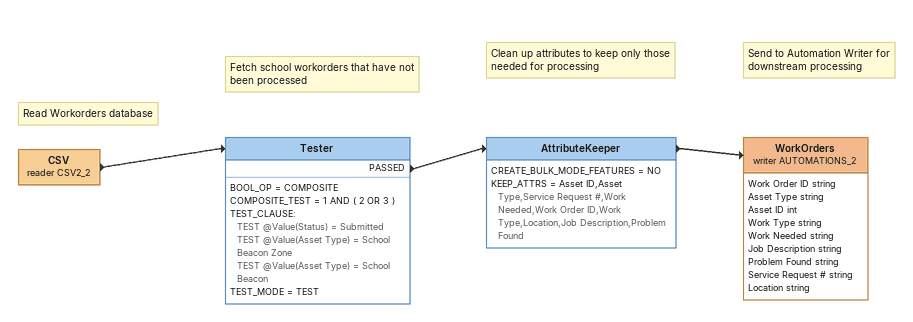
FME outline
Note: Read Workorders database
CSV (reader CSV2_2)
    -> Tester
Note: Fetch school workorders that have not been processed
Tester
    BOOL_OP = COMPOSITE
    COMPOSITE_TEST = 1 AND ( 2 OR 3 )
    TEST_CLAUSE:
      TEST @Value(Status) = Submitted
      TEST @Value(Asset Type) = School Beacon Zone
      TEST @Value(Asset Type) = School Beacon
    TEST_MODE = TEST
    PASSED -> AttributeKeeper
Note: Clean up attributes to keep only those needed for processing
AttributeKeeper
    CREATE_BULK_MODE_FEATURES = NO
    KEEP_ATTRS = Asset ID,Asset Type,Service Request #,Work Needed,Work Order ID,Work Type,Location,Job Description,Problem Found
    -> WorkOrders (writer AUTOMATIONS_2)
Note: Send to Automation Writer for downstream processing
WorkOrders (writer AUTOMATIONS_2)
    attributes: Work Order ID string, Asset Type string, Asset ID int, Work Type string, Work Needed string, Job Description string, Problem Found string, Service Request # string, Location string
